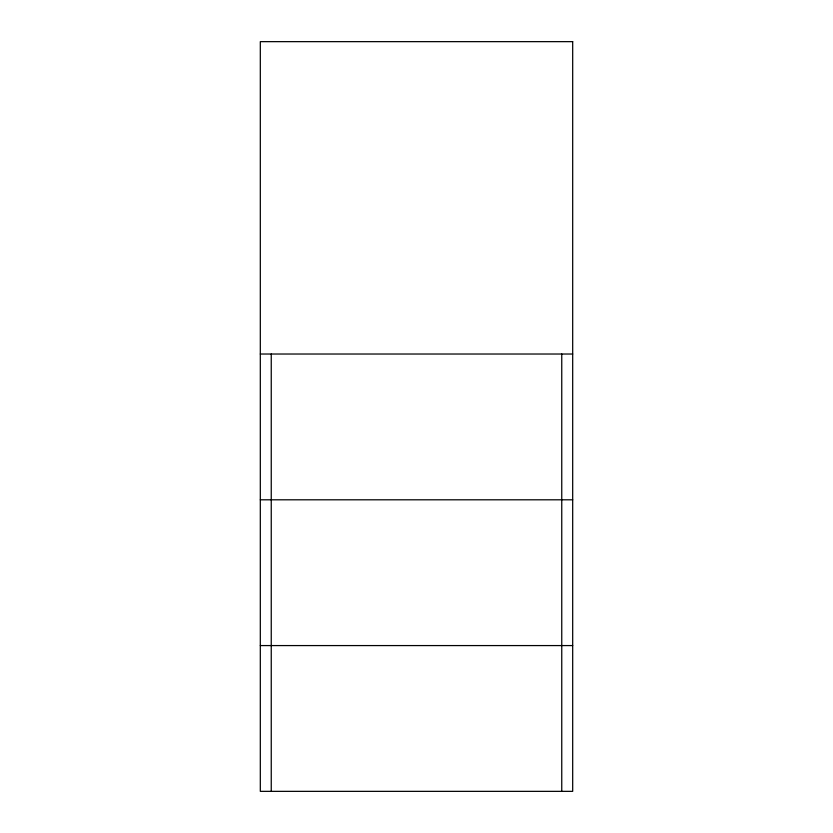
<?xml version="1.0" encoding="UTF-8"?>
<svg xmlns="http://www.w3.org/2000/svg" width="833" height="833" viewBox="0 0 833 833"><rect width="100%" height="100%" fill="white"/><g stroke="black" fill="none" stroke-linecap="round" stroke-linejoin="round"><path stroke-width="1.25" d="M260.312 354.025L572.688 354.025M260.312 499.8L572.688 499.8M260.312 645.575L572.688 645.575M561.754 354.025L561.754 791.35M271.246 354.025L271.246 791.35M572.688 41.65L260.312 41.65L260.312 791.35L572.688 791.35L572.688 41.65"/></g></svg>
